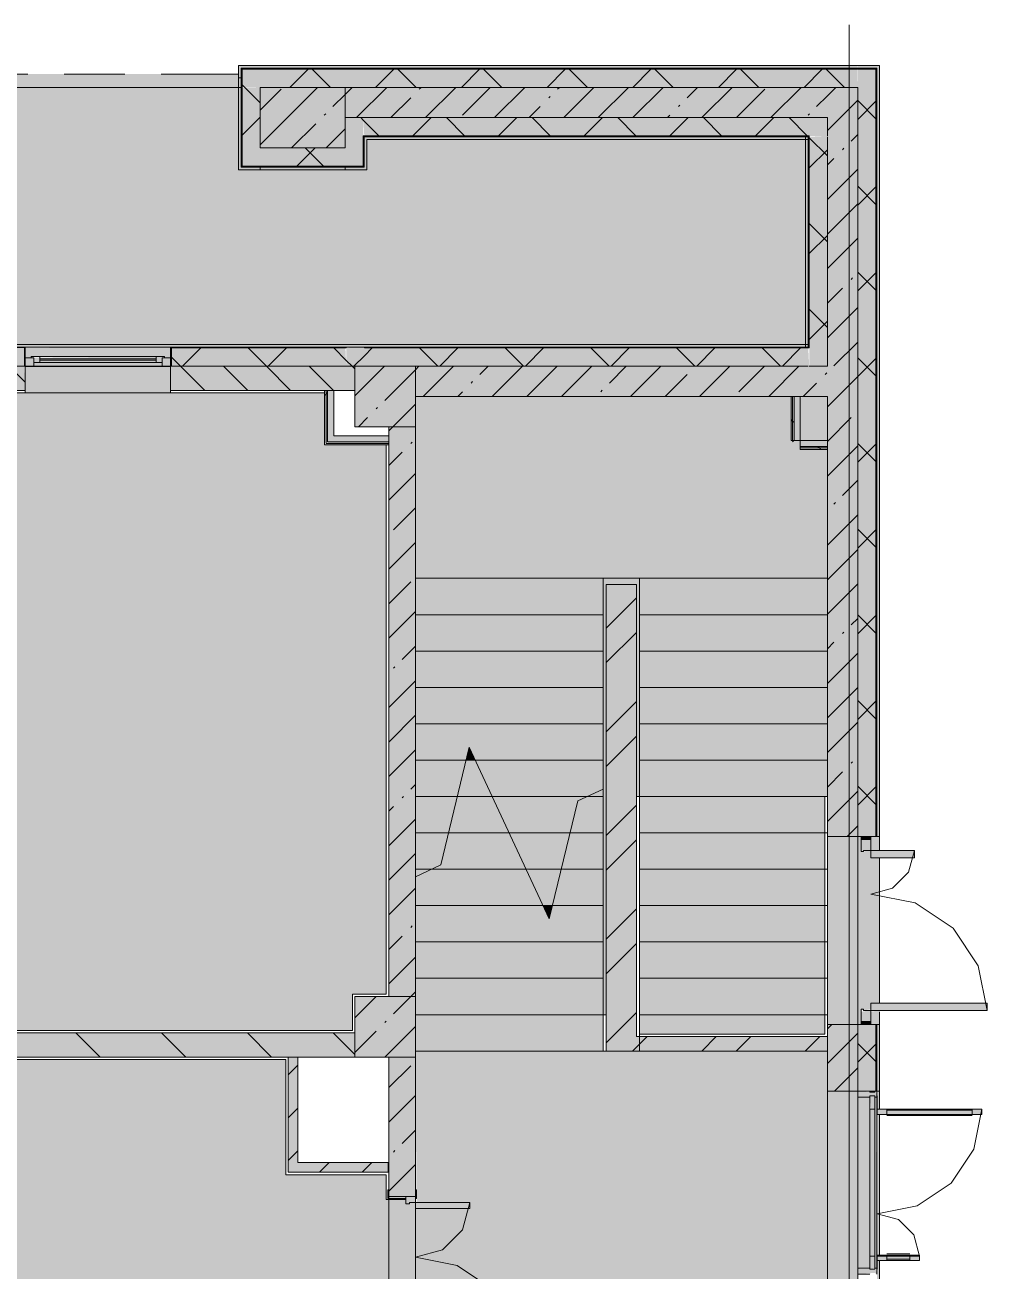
# Model space of a CAD drawing. Header units: millimetres. Extents: x -3817 to 677485, y -22715 to 103890.
# Drawn here: x -218.1 to -155.6, y -19512.3 to -19431.3 of the extents above; entities that cross this region are included whole.
import ezdxf

# ---------------------------------------------------------------- set-up
doc = ezdxf.new("R2010")
doc.units = ezdxf.units.MM
doc.layers.add('PDF _Геометрия', color=7, linetype='Continuous', true_color=0x1d1d1d)
doc.layers.add('PDF _Сплошная заливка', color=7, linetype='Continuous', true_color=0xffffff)

msp = doc.modelspace()

# ---------------------------------------------------------------- hatches: boundary and pattern name
at = {"layer": 'PDF _Сплошная заливка', "transparency": 33554559}
for points in [[(-204.037, -19435.375), (-203.974, -19434.131), (-163.975, -19434.131), (-164.017, -19433.958), (-204.21, -19433.958), (-204.21, -19435.375)], [(-163.975, -19435.375), (-164.01, -19434.194), (-203.974, -19434.194), (-203.974, -19435.375), (-165.944, -19435.375)], [(-267.561, -19435.375), (-204.21, -19435.375), (-204.21, -19434.509), (-273.321, -19434.509), (-272.695, -19435.375)], [(-202.793, -19440.729), (-202.793, -19440.556), (-204.037, -19440.493), (-204.037, -19435.375), (-204.21, -19435.375), (-204.21, -19440.729), (-203.974, -19440.729)], [(-202.793, -19439.312), (-197.281, -19439.312), (-197.281, -19435.375), (-202.793, -19435.375), (-202.793, -19436.972)], [(-167.632, -19437.343), (-165.944, -19437.343), (-165.944, -19435.375), (-197.281, -19435.375), (-197.281, -19437.343), (-169.373, -19437.343)], [(-197.281, -19440.493), (-196.1, -19440.493), (-196.1, -19437.343), (-197.281, -19437.343), (-197.281, -19439.312)], [(-167.125, -19438.524), (-165.944, -19438.524), (-165.944, -19437.343), (-196.1, -19437.343), (-196.037, -19438.524), (-167.539, -19438.524)], [(-196.077, -19440.729), (-195.864, -19440.729), (-195.864, -19438.587), (-196.037, -19438.587), (-196.1, -19440.556), (-197.281, -19440.556), (-197.281, -19440.729), (-196.1, -19440.729)], [(-193.699, -19438.761), (-167.188, -19438.761), (-167.188, -19438.587), (-195.864, -19438.587), (-195.864, -19438.761)], [(-165.944, -19453.485), (-165.944, -19438.524), (-167.125, -19438.587), (-167.125, -19453.485), (-166.368, -19453.485)], [(-202.103, -19440.493), (-197.281, -19440.493), (-197.281, -19439.312), (-202.793, -19439.312), (-202.793, -19440.493)], [(-202.103, -19440.729), (-197.281, -19440.729), (-197.281, -19440.556), (-202.793, -19440.556), (-202.793, -19440.729)], [(-217.517, -19453.248), (-209.171, -19453.248), (-209.104, -19452.9), (-209.171, -19452.855), (-217.517, -19452.933), (-217.517, -19453.062)], [(-196.651, -19453.485), (-196.022, -19453.485), (-196.022, -19452.241), (-197.203, -19452.304), (-197.203, -19453.485)], [(-185.738, -19453.485), (-167.125, -19453.485), (-167.188, -19452.304), (-196.022, -19452.304), (-196.022, -19453.485), (-192.715, -19453.485)], [(-218.068, -19455.225), (-208.62, -19455.217), (-208.62, -19453.5), (-218.068, -19453.5), (-218.068, -19455.217)], [(-192.872, -19457.421), (-192.715, -19457.421), (-192.715, -19453.485), (-196.651, -19453.485), (-196.651, -19457.421), (-194.447, -19457.421)], [(-167.188, -19455.453), (-165.944, -19455.453), (-165.944, -19453.485), (-192.715, -19453.485), (-192.715, -19455.453), (-167.715, -19455.453)], [(-198.615, -19458.504), (-198.517, -19458.406), (-198.517, -19455.059), (-198.615, -19455.059), (-198.615, -19458.406)], [(-196.809, -19458.602), (-194.447, -19458.602), (-194.447, -19458.504), (-198.517, -19458.504), (-198.615, -19458.602), (-198.025, -19458.602)], [(-196.809, -19458.504), (-194.447, -19458.504), (-194.447, -19458.406), (-198.418, -19458.406), (-198.418, -19458.504), (-198.025, -19458.504)], [(-165.944, -19458.898), (-165.952, -19458.799), (-167.715, -19458.799), (-167.715, -19458.898), (-165.952, -19458.898)], [(-192.715, -19469.626), (-180.51, -19469.626), (-180.51, -19467.264), (-192.715, -19467.264), (-192.715, -19468.28)], [(-180.51, -19495.609), (-180.313, -19495.609), (-180.313, -19467.657), (-178.345, -19467.657), (-178.345, -19481.436), (-178.148, -19481.436), (-178.148, -19467.264), (-180.51, -19467.264), (-180.51, -19493.247)], [(-169.373, -19469.626), (-165.944, -19469.626), (-165.944, -19467.264), (-178.148, -19467.264), (-178.148, -19469.626)], [(-180.313, -19497.026), (-178.345, -19497.026), (-178.345, -19467.657), (-180.313, -19467.657), (-180.313, -19495.609)], [(-192.715, -19471.988), (-180.51, -19471.988), (-180.51, -19469.626), (-192.715, -19469.626), (-192.715, -19470.367)], [(-169.373, -19471.988), (-165.944, -19471.988), (-165.944, -19469.626), (-178.148, -19469.626), (-178.148, -19471.988)], [(-185.738, -19474.35), (-180.51, -19474.35), (-180.51, -19471.988), (-192.715, -19471.988), (-192.715, -19474.35), (-189.829, -19474.35)], [(-165.944, -19474.35), (-165.944, -19471.988), (-178.148, -19471.988), (-178.148, -19474.35), (-166.101, -19474.35)], [(-180.51, -19476.712), (-180.51, -19474.35), (-192.715, -19474.35), (-192.715, -19476.712), (-185.738, -19476.712)], [(-180.51, -19479.074), (-180.51, -19476.712), (-192.715, -19476.712), (-192.715, -19479.074), (-189.419, -19479.074), (-189.212, -19478.223), (-188.815, -19479.074), (-185.738, -19479.074)], [(-166.101, -19479.074), (-165.944, -19479.074), (-165.944, -19476.712), (-178.148, -19476.712), (-178.148, -19479.074), (-169.373, -19479.074)], [(-166.101, -19481.436), (-165.944, -19481.436), (-165.944, -19479.074), (-178.148, -19479.074), (-178.148, -19481.436), (-169.373, -19481.436)], [(-169.373, -19496.869), (-166.101, -19496.869), (-166.101, -19481.436), (-178.148, -19481.436), (-178.148, -19496.869), (-176.999, -19496.869)], [(-163.975, -19496.239), (-163.975, -19484.035), (-165.944, -19484.035), (-165.944, -19496.239), (-165.686, -19496.239)], [(-184.013, -19490.885), (-180.51, -19490.885), (-180.51, -19488.523), (-183.806, -19488.523), (-184.013, -19489.373), (-184.409, -19488.523), (-192.715, -19488.523), (-192.715, -19490.885), (-184.409, -19490.885)], [(-184.409, -19493.247), (-180.51, -19493.247), (-180.51, -19490.885), (-192.715, -19490.885), (-192.715, -19493.247), (-185.738, -19493.247)], [(-180.51, -19495.609), (-180.51, -19493.247), (-192.715, -19493.247), (-192.715, -19495.609), (-185.738, -19495.609)], [(-194.19, -19498.365), (-192.715, -19498.365), (-192.715, -19494.428), (-196.651, -19494.428), (-196.651, -19498.365), (-194.447, -19498.365)], [(-185.738, -19497.971), (-180.51, -19497.971), (-180.51, -19495.609), (-192.715, -19495.609), (-192.715, -19497.971), (-192.124, -19497.971)], [(-201.139, -19498.365), (-196.651, -19498.365), (-196.651, -19496.79), (-234.682, -19496.79), (-234.682, -19498.365), (-202.103, -19498.365)], [(-178.071, -19497.971), (-165.944, -19497.971), (-165.944, -19497.026), (-180.313, -19497.026), (-180.313, -19497.971), (-178.148, -19497.971)], [(-280.507, -19521.149), (-273.538, -19521.149), (-273.538, -19520.348), (-273.42, -19520.348), (-273.42, -19520.254), (-194.604, -19520.254), (-194.604, -19518.64), (-193.344, -19518.64), (-193.344, -19518.364), (-193.108, -19518.443), (-192.715, -19518.364), (-192.748, -19507.813), (-193.344, -19507.813), (-193.344, -19507.617), (-194.604, -19507.617), (-194.604, -19506.002), (-201.139, -19506.002), (-201.139, -19498.522), (-278.944, -19498.522), (-280.349, -19500.956), (-280.622, -19500.799), (-279.308, -19498.522), (-363.102, -19498.522), (-363.102, -19503.089), (-363.417, -19503.089), (-363.417, -19498.522), (-371.527, -19498.522), (-371.527, -19514.585), (-354.921, -19514.585), (-354.921, -19520.254), (-332.434, -19520.254), (-332.434, -19516.602), (-332.119, -19516.602), (-332.119, -19520.254), (-321.962, -19520.254), (-321.962, -19513.217), (-321.647, -19513.217), (-321.647, -19520.254), (-300.821, -19520.254), (-300.821, -19516.868), (-300.427, -19516.868), (-300.427, -19520.254), (-290.585, -19520.254), (-290.585, -19513.325), (-290.191, -19513.325), (-290.191, -19520.254), (-280.9, -19520.254), (-280.9, -19520.348), (-280.782, -19520.411), (-280.782, -19521.149)], [(-200.982, -19505.845), (-200.352, -19505.845), (-200.352, -19498.365), (-200.982, -19498.365), (-200.982, -19503.763)], [(-165.944, -19518.679), (-163.975, -19518.679), (-163.975, -19500.57), (-165.944, -19500.57), (-165.944, -19516.287)], [(-162.731, -19500.963), (-162.795, -19500.607), (-163.023, -19500.648), (-163.968, -19500.58), (-163.968, -19500.963), (-162.747, -19500.954)], [(-163.18, -19512.065), (-163.18, -19500.963), (-163.968, -19500.963), (-163.968, -19512.065), (-163.583, -19512.065)], [(-163.18, -19511.294), (-162.865, -19511.294), (-162.865, -19501.735), (-163.18, -19501.735), (-163.18, -19503.763)], [(-162.731, -19512.459), (-162.811, -19512.112), (-163.023, -19512.144), (-163.968, -19512.112), (-163.968, -19512.459), (-162.865, -19512.38)]]:
    msp.add_hatch(color=256, dxfattribs=at).paths.add_polyline_path(points)
h = msp.add_hatch(color=256, dxfattribs=at)
h.paths.add_polyline_path([(-162.731, -19500.57), (-162.558, -19500.57), (-162.558, -19496.239), (-162.731, -19496.239), (-162.731, -19499.589)], flags=0)
h.paths.add_polyline_path([(-162.558, -19484.035), (-162.558, -19433.958), (-163.975, -19433.958), (-163.975, -19434.131), (-162.731, -19434.17), (-162.731, -19484.035)], flags=0)
h = msp.add_hatch(color=256, dxfattribs=at)
h.paths.add_polyline_path([(-162.794, -19605.841), (-162.794, -19543.245), (-163.975, -19543.245), (-163.975, -19605.841), (-163.109, -19605.841)], flags=0)
h.paths.add_polyline_path([(-162.794, -19533.796), (-162.794, -19518.679), (-163.975, -19518.679), (-163.975, -19533.796), (-162.807, -19533.796)], flags=0)
h.paths.add_polyline_path([(-162.794, -19500.57), (-162.794, -19496.239), (-163.975, -19496.239), (-163.975, -19500.57), (-163.109, -19500.57)], flags=0)
h.paths.add_polyline_path([(-162.794, -19484.035), (-162.794, -19434.194), (-163.975, -19434.194), (-163.975, -19484.035), (-163.109, -19484.035)], flags=0)
h = msp.add_hatch(color=256, dxfattribs=at)
h.paths.add_polyline_path([(-274.444, -19453.485), (-263.287, -19453.485), (-274.444, -19438.062), (-274.444, -19445.321)], flags=0)
h.paths.add_polyline_path([(-240.568, -19452.067), (-167.361, -19452.067), (-167.361, -19438.761), (-195.864, -19438.761), (-195.864, -19440.729), (-204.21, -19440.729), (-204.21, -19435.375), (-272.695, -19435.375), (-260.619, -19452.067), (-252.693, -19452.067), (-252.693, -19446.319), (-252.339, -19446.319), (-252.339, -19452.067), (-240.922, -19452.067), (-240.922, -19446.288), (-240.568, -19446.288)], flags=0)
h = msp.add_hatch(color=256, dxfattribs=at)
h.paths.add_polyline_path([(-165.55, -19520.411), (-163.975, -19520.411), (-163.975, -19518.679), (-165.944, -19518.679), (-165.944, -19520.411)], flags=0)
h.paths.add_polyline_path([(-165.944, -19500.57), (-163.975, -19500.57), (-163.975, -19496.239), (-165.944, -19496.239), (-165.944, -19499.589)], flags=0)
h.paths.add_polyline_path([(-165.082, -19484.035), (-163.975, -19484.035), (-163.975, -19435.375), (-165.944, -19435.375), (-165.944, -19484.035)], flags=0)
h = msp.add_hatch(color=256, dxfattribs=at)
h.paths.add_polyline_path([(-260.268, -19452.553), (-260.307, -19452.067), (-260.619, -19452.067), (-260.449, -19452.304), (-260.307, -19452.382), (-260.307, -19452.499)], flags=0)
h.paths.add_polyline_path([(-167.188, -19452.241), (-167.188, -19452.067), (-239.402, -19452.067), (-239.402, -19452.241), (-169.373, -19452.241)], flags=0)
h = msp.add_hatch(color=256, dxfattribs=at)
h.paths.add_polyline_path([(-219.643, -19453.485), (-218.131, -19453.485), (-218.131, -19452.304), (-239.402, -19452.304), (-239.402, -19453.485), (-221.218, -19453.485)], flags=0)
h.paths.add_polyline_path([(-197.266, -19453.485), (-197.203, -19453.485), (-197.266, -19452.304), (-208.557, -19452.304), (-208.557, -19453.485), (-202.103, -19453.485)], flags=0)
h.paths.add_polyline_path([(-260.307, -19452.902), (-260.307, -19452.304), (-260.711, -19452.304), (-260.619, -19452.439)], flags=0)
h = msp.add_hatch(color=256, dxfattribs=at)
h.paths.add_polyline_path([(-218.107, -19453.485), (-218.068, -19453.419), (-218.131, -19452.241), (-218.107, -19452.304), (-218.107, -19453.46)], flags=0)
h.paths.add_polyline_path([(-208.62, -19453.485), (-208.58, -19453.485), (-208.557, -19452.28), (-208.62, -19452.304), (-208.62, -19452.933)], flags=0)
h = msp.add_hatch(color=256, dxfattribs=at)
h.paths.add_polyline_path([(-208.58, -19453.485), (-208.557, -19453.485), (-208.557, -19452.304), (-208.58, -19452.304), (-208.58, -19452.933)], flags=0)
h.paths.add_polyline_path([(-218.131, -19453.485), (-218.107, -19453.46), (-218.131, -19452.28), (-218.131, -19452.304), (-218.131, -19453.074)], flags=0)
h = msp.add_hatch(color=256, dxfattribs=at)
h.paths.add_polyline_path([(-209.171, -19453.485), (-208.62, -19453.485), (-208.62, -19452.241), (-218.068, -19452.304), (-218.068, -19453.485), (-217.517, -19453.485)], flags=0)
h.paths.add_polyline_path([(-217.517, -19453.248), (-217.517, -19452.933), (-217.517, -19452.855), (-209.171, -19452.933), (-209.171, -19453.248)], flags=0)
h = msp.add_hatch(color=256, dxfattribs=at)
h.paths.add_polyline_path([(-219.643, -19455.059), (-218.068, -19455.059), (-218.131, -19453.485), (-219.643, -19453.485), (-219.643, -19453.67)], flags=0)
h.paths.add_polyline_path([(-208.62, -19455.059), (-196.651, -19455.059), (-196.651, -19453.485), (-208.62, -19453.5), (-208.62, -19453.67)], flags=0)
h = msp.add_hatch(color=256, dxfattribs=at)
h.paths.add_polyline_path([(-208.302, -19496.633), (-196.809, -19496.633), (-196.809, -19494.271), (-194.604, -19494.271), (-194.604, -19458.602), (-198.619, -19458.602), (-198.619, -19455.217), (-219.485, -19455.217), (-219.485, -19483.011), (-219.58, -19483.011), (-219.643, -19483.326), (-220.588, -19483.326), (-220.588, -19483.483), (-221.281, -19483.295), (-221.281, -19483.011), (-221.375, -19483.011), (-221.375, -19489.782), (-221.218, -19489.782), (-221.218, -19490.097), (-219.58, -19490.176), (-219.58, -19490.491), (-219.485, -19490.491), (-219.485, -19496.633), (-218.467, -19496.633)], flags=0)
h.paths.add_polyline_path([(-221.375, -19490.491), (-221.281, -19490.491), (-221.281, -19490.097), (-221.375, -19490.097), (-221.375, -19490.393)], flags=0)
h = msp.add_hatch(color=256, dxfattribs=at)
h.paths.add_polyline_path([(-191.875, -19467.264), (-165.944, -19467.264), (-165.952, -19458.898), (-167.715, -19458.898), (-167.715, -19458.307), (-168.306, -19458.307), (-168.306, -19455.453), (-192.715, -19455.453), (-192.715, -19467.264)], flags=0)
h.paths.add_polyline_path([(-165.99, -19458.307), (-165.944, -19458.307), (-165.944, -19455.453), (-167.715, -19455.501), (-167.715, -19458.307)], flags=0)
h = msp.add_hatch(color=256, dxfattribs=at)
h.paths.add_polyline_path([(-192.715, -19522.144), (-192.715, -19518.837), (-194.447, -19518.837), (-194.447, -19522.144)], flags=0)
h.paths.add_polyline_path([(-192.715, -19507.42), (-192.715, -19498.365), (-194.447, -19498.365), (-194.447, -19507.42), (-193.108, -19507.42)], flags=0)
h.paths.add_polyline_path([(-194.447, -19494.428), (-192.715, -19494.428), (-192.715, -19457.421), (-194.447, -19457.421), (-194.447, -19494.271)], flags=0)
at = {"layer": 'PDF _Сплошная заливка', "true_color": 0xe7e7e7, "transparency": 33554559}
for points in [[(-196.651, -19458.406), (-194.447, -19458.406), (-194.447, -19458.012), (-198.418, -19458.012), (-198.418, -19458.406), (-196.809, -19458.406)], [(-165.959, -19458.701), (-165.944, -19458.701), (-165.99, -19458.307), (-167.715, -19458.307), (-167.715, -19458.701)]]:
    msp.add_hatch(color=254, dxfattribs=at).paths.add_polyline_path(points)
at = {"layer": 'PDF _Сплошная заливка', "transparency": 33554559}
h = msp.add_hatch(color=256, dxfattribs=at)
h.paths.add_polyline_path([(-189.993, -19481.436), (-189.419, -19479.074), (-192.715, -19479.074), (-192.715, -19481.436), (-190.567, -19481.436)], flags=0)
h.paths.add_polyline_path([(-186.612, -19481.436), (-181.547, -19481.436), (-180.51, -19480.953), (-180.51, -19479.074), (-188.815, -19479.074), (-187.714, -19481.436)], flags=0)
h = msp.add_hatch(color=256, dxfattribs=at)
h.paths.add_polyline_path([(-192.715, -19483.798), (-190.567, -19483.798), (-189.993, -19481.436), (-192.715, -19481.436)], flags=0)
h.paths.add_polyline_path([(-185.511, -19483.798), (-182.658, -19483.798), (-182.152, -19481.719), (-181.547, -19481.436), (-187.714, -19481.436), (-186.612, -19483.798), (-185.738, -19483.798)], flags=0)
h = msp.add_hatch(color=256, dxfattribs=at)
h.paths.add_polyline_path([(-189.993, -19483.798), (-186.612, -19483.798), (-187.714, -19481.436), (-189.993, -19481.436), (-190.567, -19483.798)], flags=0)
h.paths.add_polyline_path([(-180.51, -19483.798), (-180.51, -19481.436), (-181.547, -19481.436), (-182.152, -19481.719), (-182.658, -19483.798)], flags=0)
h = msp.add_hatch(color=256, dxfattribs=at)
h.paths.add_polyline_path([(-185.511, -19486.161), (-183.232, -19486.161), (-182.658, -19483.798), (-186.612, -19483.798), (-185.643, -19485.878)], flags=0)
h.paths.add_polyline_path([(-191.678, -19486.161), (-191.072, -19485.878), (-190.567, -19483.798), (-192.715, -19483.798), (-192.715, -19486.161)], flags=0)
h = msp.add_hatch(color=256, dxfattribs=at)
h.paths.add_polyline_path([(-185.511, -19486.161), (-186.612, -19483.798), (-190.567, -19483.798), (-191.072, -19485.878), (-191.678, -19486.161), (-185.738, -19486.161)], flags=0)
h.paths.add_polyline_path([(-182.152, -19486.161), (-180.51, -19486.161), (-180.51, -19483.798), (-182.658, -19483.798), (-183.232, -19486.161), (-182.658, -19486.161)], flags=0)
h = msp.add_hatch(color=256, dxfattribs=at)
h.paths.add_polyline_path([(-162.558, -19496.239), (-162.558, -19495.333), (-163.125, -19495.414), (-163.109, -19496.239), (-162.731, -19496.239)], flags=0)
h.paths.add_polyline_path([(-163.125, -19484.94), (-162.558, -19484.94), (-162.558, -19484.035), (-163.125, -19484.035), (-163.125, -19484.232)], flags=0)
h.paths.add_polyline_path([(-163.975, -19496.239), (-163.755, -19496.239), (-163.755, -19495.255), (-163.597, -19495.333), (-163.125, -19495.255), (-163.109, -19494.861), (-162.558, -19494.861), (-162.558, -19485.413), (-163.125, -19485.413), (-163.125, -19484.94), (-163.755, -19485.019), (-163.755, -19484.035), (-163.975, -19484.035), (-163.975, -19496.042)], flags=0)
at = {"layer": 'PDF _Сплошная заливка', "true_color": 0xe2e2e2, "transparency": 33554559}
h = msp.add_hatch(color=254, dxfattribs=at)
h.paths.add_polyline_path([(-163.752, -19496.042), (-163.125, -19496.042), (-163.125, -19495.333), (-163.755, -19495.414), (-163.755, -19496.042)], flags=0)
h.paths.add_polyline_path([(-163.755, -19485.019), (-163.597, -19484.94), (-163.125, -19484.94), (-163.125, -19484.232), (-163.755, -19484.232), (-163.755, -19484.94)], flags=0)
for points in [[(-160.291, -19485.413), (-160.291, -19484.94), (-163.125, -19484.94), (-163.109, -19485.413), (-162.558, -19485.413)], [(-163.109, -19495.333), (-155.566, -19495.333), (-155.566, -19494.861), (-163.125, -19494.861), (-163.125, -19495.333)], [(-162.558, -19511.577), (-159.952, -19511.577), (-159.952, -19511.223), (-162.708, -19511.223), (-162.708, -19511.577)]]:
    msp.add_hatch(color=254, dxfattribs=at).paths.add_polyline_path(points)
at = {"layer": 'PDF _Сплошная заливка', "transparency": 33554559}
h = msp.add_hatch(color=256, dxfattribs=at)
h.paths.add_polyline_path([(-180.51, -19488.523), (-180.51, -19486.161), (-183.242, -19486.202), (-183.806, -19488.523)], flags=0)
h.paths.add_polyline_path([(-184.409, -19488.523), (-185.511, -19486.161), (-191.678, -19486.161), (-192.715, -19486.644), (-192.715, -19488.523), (-185.738, -19488.523)], flags=0)
h = msp.add_hatch(color=256, dxfattribs=at)
h.paths.add_polyline_path([(-184.013, -19488.523), (-183.806, -19488.523), (-183.232, -19486.161), (-185.492, -19486.202), (-184.409, -19488.523)], flags=0)
h.paths.add_polyline_path([(-192.715, -19486.644), (-191.678, -19486.161), (-192.715, -19486.161)], flags=0)
at = {"layer": 'PDF _Сплошная заливка', "true_color": 0xfbfbfb, "transparency": 33554559}
msp.add_hatch(color=7, dxfattribs=at).paths.add_polyline_path([(-163.664, -19496.239), (-163.125, -19496.239), (-163.125, -19496.042), (-163.755, -19496.045), (-163.755, -19496.239)])
at = {"layer": 'PDF _Сплошная заливка', "transparency": 33554559}
h = msp.add_hatch(color=256, dxfattribs=at)
h.paths.add_polyline_path([(-180.51, -19520.411), (-165.944, -19520.405), (-165.944, -19497.971), (-192.715, -19497.971), (-192.639, -19507.813), (-189.171, -19507.813), (-189.171, -19508.207), (-192.715, -19508.207), (-192.715, -19518.049), (-185.628, -19518.049), (-185.628, -19518.443), (-192.715, -19518.443), (-192.715, -19520.411), (-185.628, -19520.411)], flags=0)
h.paths.add_polyline_path([(-169.547, -19520.303), (-169.723, -19520.303), (-169.723, -19513.217), (-169.408, -19513.217), (-169.487, -19520.303)], flags=0)
h.paths.add_polyline_path([(-180.056, -19520.303), (-180.195, -19520.227), (-180.117, -19516.602), (-179.88, -19516.602), (-179.88, -19520.303)], flags=0)
h = msp.add_hatch(color=256, dxfattribs=at)
h.paths.add_polyline_path([(-162.731, -19518.679), (-162.865, -19518.6), (-162.771, -19518.679)], flags=0)
h.paths.add_polyline_path([(-162.558, -19518.679), (-162.558, -19511.577), (-162.708, -19511.577), (-162.731, -19518.679)], flags=0)
h.paths.add_polyline_path([(-162.708, -19501.735), (-162.558, -19501.735), (-162.558, -19500.57), (-162.731, -19500.648), (-162.708, -19500.884)], flags=0)
h.paths.add_polyline_path([(-162.708, -19511.294), (-162.708, -19511.223), (-162.558, -19511.223), (-162.558, -19502.089), (-162.708, -19502.089), (-162.731, -19511.294)], flags=0)
h = msp.add_hatch(color=256, dxfattribs=at)
h.paths.add_polyline_path([(-163.18, -19512.144), (-162.865, -19512.065), (-162.865, -19511.294), (-163.18, -19511.294), (-163.18, -19512.112)], flags=0)
h.paths.add_polyline_path([(-162.865, -19501.735), (-162.865, -19500.884), (-163.18, -19500.963), (-163.109, -19501.735)], flags=0)
at = {"layer": 'PDF _Сплошная заливка', "true_color": 0xe2e2e2, "transparency": 33554559}
h = msp.add_hatch(color=254, dxfattribs=at)
h.paths.add_polyline_path([(-192.715, -19518.837), (-192.715, -19518.443), (-193.344, -19518.443), (-193.344, -19518.837)], flags=0)
h.paths.add_polyline_path([(-193.344, -19507.892), (-193.108, -19507.813), (-192.715, -19507.813), (-192.715, -19507.42), (-193.344, -19507.42), (-193.344, -19507.813)], flags=0)

# ---------------------------------------------------------------- linework, layer by layer
at = {"layer": 'PDF _Геометрия', "color": 253, "lineweight": 9, "true_color": 0xaaaaaa}
for points in [[(-164.527, -19618.882), (-164.527, -19525.301), (-164.527, -19524.901), (-164.527, -19431.319)], [(-204.21, -19435.375), (-272.695, -19435.375)], [(-208.62, -19455.059), (-208.62, -19455.225), (-208.62, -19453.5), (-218.068, -19453.5), (-218.068, -19455.225), (-208.62, -19455.225), (-218.068, -19455.225), (-218.068, -19455.059)], [(-218.068, -19453.5), (-208.62, -19453.5)], [(-219.58, -19483.011), (-219.485, -19483.011), (-219.485, -19455.217), (-218.068, -19455.217)], [(-208.62, -19455.217), (-198.619, -19455.217), (-198.619, -19458.602), (-194.604, -19458.602), (-194.604, -19494.271), (-196.809, -19494.271), (-196.809, -19496.633), (-219.485, -19496.633), (-219.485, -19490.491), (-219.58, -19490.491)], [(-178.345, -19481.436), (-165.944, -19481.436)], [(-165.944, -19495.414), (-165.944, -19481.436), (-178.345, -19481.436), (-178.345, -19495.609)], [(-178.148, -19481.436), (-166.101, -19481.436), (-178.148, -19481.436), (-178.148, -19496.869), (-166.101, -19496.869), (-166.101, -19481.436)], [(-155.566, -19495.333), (-156.142, -19492.441), (-157.78, -19489.989), (-160.232, -19488.35), (-163.125, -19487.775), (-161.708, -19487.395), (-160.67, -19486.357), (-160.291, -19484.94)], [(-165.944, -19497.971), (-192.715, -19497.971)], [(-193.344, -19507.617), (-194.604, -19507.617), (-194.604, -19506.002), (-201.139, -19506.002), (-201.139, -19498.522), (-278.944, -19498.522)], [(-192.715, -19498.365), (-192.715, -19506.987)], [(-169.097, -19520.411), (-165.944, -19520.411), (-165.944, -19499.589)], [(-163.18, -19501.735), (-162.865, -19501.735)], [(-162.708, -19501.735), (-155.905, -19501.735), (-156.423, -19504.338), (-157.897, -19506.545), (-160.104, -19508.02), (-162.708, -19508.538), (-161.33, -19508.907), (-160.321, -19509.916), (-159.952, -19511.294), (-162.708, -19511.294), (-162.708, -19512.144), (-162.708, -19511.294)], [(-162.078, -19501.735), (-162.078, -19502.089)], [(-156.535, -19501.814), (-162.078, -19501.814)], [(-156.535, -19502.16), (-162.078, -19502.16)], [(-156.535, -19501.735), (-156.535, -19502.089)], [(-185.628, -19518.443), (-186.168, -19515.731), (-187.704, -19513.432), (-190.003, -19511.896), (-192.715, -19511.357), (-190.943, -19510.882), (-189.646, -19509.585), (-189.171, -19507.813)], [(-192.715, -19508.207), (-192.715, -19518.443), (-192.715, -19507.813)], [(-160.582, -19511.152), (-162.078, -19511.152)], [(-162.078, -19511.577), (-162.078, -19511.223)], [(-160.582, -19511.577), (-160.582, -19511.223)], [(-162.865, -19511.294), (-163.18, -19511.294)], [(-160.582, -19511.498), (-162.078, -19511.498)]]:
    msp.add_lwpolyline(points, dxfattribs=at)
at = {"layer": 'PDF _Геометрия', "color": 7, "lineweight": 9}
for points in [[(-204.21, -19433.958), (-163.975, -19433.958), (-204.21, -19433.958)], [(-204.21, -19435.375), (-204.21, -19433.958), (-204.21, -19435.375)], [(-196.1, -19437.343), (-196.037, -19437.343), (-165.944, -19437.343), (-197.281, -19437.343), (-197.281, -19435.375), (-165.944, -19435.375), (-163.975, -19435.375), (-163.975, -19484.035), (-162.731, -19484.035), (-162.731, -19434.131), (-162.771, -19434.131), (-163.975, -19434.131), (-204.037, -19434.131), (-204.037, -19434.17), (-204.037, -19435.375), (-204.037, -19440.556), (-203.998, -19440.556), (-202.793, -19440.556), (-197.281, -19440.556), (-197.281, -19440.729), (-197.281, -19440.556), (-196.077, -19440.556), (-196.037, -19440.556), (-196.037, -19438.587)], [(-162.771, -19484.035), (-162.771, -19434.17), (-162.794, -19434.17), (-163.975, -19434.17), (-203.998, -19434.17), (-203.998, -19434.194), (-203.998, -19435.375), (-203.998, -19440.517), (-203.974, -19440.517), (-202.793, -19440.517), (-197.281, -19440.517), (-196.1, -19440.517), (-196.077, -19440.517), (-196.077, -19438.548), (-196.037, -19438.548)], [(-162.794, -19484.035), (-162.794, -19434.194), (-163.975, -19434.194), (-203.974, -19434.194), (-203.974, -19435.375), (-203.974, -19440.493), (-202.793, -19440.493), (-197.281, -19440.493), (-196.1, -19440.493), (-196.1, -19438.524), (-196.077, -19438.524), (-196.037, -19438.524), (-167.125, -19438.524), (-167.125, -19438.548), (-167.125, -19438.587), (-167.125, -19452.304), (-167.149, -19452.304), (-167.188, -19452.304), (-196.022, -19452.304), (-196.022, -19452.28), (-196.022, -19452.241), (-197.266, -19452.241)], [(-200.864, -19435.375), (-199.683, -19434.194)], [(-198.238, -19435.375), (-199.419, -19434.194)], [(-195.297, -19435.375), (-194.116, -19434.194)], [(-192.671, -19435.375), (-193.852, -19434.194)], [(-189.729, -19435.375), (-188.548, -19434.194)], [(-187.103, -19435.375), (-188.284, -19434.194)], [(-184.162, -19435.375), (-182.981, -19434.194)], [(-181.536, -19435.375), (-182.717, -19434.194)], [(-178.594, -19435.375), (-177.413, -19434.194)], [(-175.968, -19435.375), (-177.149, -19434.194)], [(-173.026, -19435.375), (-171.845, -19434.194)], [(-170.4, -19435.375), (-171.581, -19434.194)], [(-167.459, -19435.375), (-166.278, -19434.194)], [(-164.833, -19435.375), (-166.014, -19434.194)], [(-204.21, -19434.753), (-204.21, -19440.729), (-204.21, -19434.753)], [(-204.037, -19434.753), (-204.21, -19434.753)], [(-217.587, -19435.375), (-221.524, -19435.375)], [(-211.288, -19435.375), (-215.225, -19435.375)], [(-204.037, -19435.375), (-204.21, -19435.375), (-208.926, -19435.375)], [(-202.793, -19436.388), (-203.806, -19435.375), (-203.974, -19435.207)], [(-202.793, -19439.098), (-199.07, -19435.375)], [(-163.975, -19496.239), (-163.975, -19484.035), (-163.975, -19435.375), (-202.793, -19435.375), (-202.793, -19439.312), (-197.281, -19439.312), (-197.281, -19437.343), (-196.1, -19437.343), (-196.037, -19437.343)], [(-202.793, -19436.853), (-201.439, -19435.499)], [(-198.072, -19436.622), (-197.281, -19435.831), (-196.825, -19435.375)], [(-196.548, -19437.343), (-194.58, -19435.375)], [(-192.459, -19435.499), (-192.366, -19435.406)], [(-192.058, -19437.343), (-190.09, -19435.375)], [(-189.653, -19437.183), (-187.845, -19435.375)], [(-187.568, -19437.343), (-185.6, -19435.375)], [(-184.04, -19436.06), (-183.947, -19435.967)], [(-183.479, -19435.499), (-183.355, -19435.375)], [(-183.078, -19437.343), (-181.11, -19435.375)], [(-180.833, -19437.343), (-178.865, -19435.375)], [(-178.588, -19437.343), (-176.62, -19435.375)], [(-175.06, -19436.06), (-174.375, -19435.375)], [(-174.099, -19437.343), (-172.13, -19435.375)], [(-171.854, -19437.343), (-170.009, -19435.499)], [(-169.609, -19437.343), (-167.64, -19435.375)], [(-166.642, -19436.622), (-165.944, -19435.924), (-165.395, -19435.375)], [(-194.303, -19437.343), (-193.02, -19436.06)], [(-185.323, -19437.343), (-184.602, -19436.622)], [(-175.622, -19436.622), (-175.528, -19436.528)], [(-165.944, -19438.169), (-163.975, -19436.2)], [(-162.794, -19437.413), (-163.975, -19436.232)], [(-163.975, -19437.459), (-162.794, -19436.278)], [(-203.974, -19438.485), (-202.793, -19437.304)], [(-198.633, -19437.183), (-198.539, -19437.089)], [(-197.281, -19437.36), (-197.265, -19437.343)], [(-195.089, -19438.524), (-196.1, -19437.513), (-196.27, -19437.343)], [(-192.879, -19438.524), (-191.698, -19437.343)], [(-189.521, -19438.524), (-190.702, -19437.343)], [(-187.311, -19438.524), (-186.13, -19437.343)], [(-183.954, -19438.524), (-185.135, -19437.343)], [(-181.743, -19438.524), (-180.562, -19437.343)], [(-178.386, -19438.524), (-179.567, -19437.343)], [(-176.343, -19437.343), (-176.183, -19437.183)], [(-176.176, -19438.524), (-174.995, -19437.343)], [(-172.819, -19438.524), (-174, -19437.343)], [(-170.608, -19438.524), (-169.427, -19437.343)], [(-167.251, -19438.524), (-168.432, -19437.343)], [(-167.203, -19437.183), (-167.11, -19437.089)], [(-165.944, -19438.524), (-165.944, -19437.343)], [(-200.762, -19439.312), (-199.194, -19437.744)], [(-198.517, -19439.312), (-197.281, -19438.076)], [(-167.188, -19438.761), (-195.864, -19438.761), (-167.361, -19438.761), (-167.361, -19452.067), (-240.568, -19452.067), (-239.402, -19452.067), (-167.187, -19452.067)], [(-195.864, -19438.761), (-195.864, -19440.729), (-197.281, -19440.729), (-195.864, -19440.729)], [(-196.022, -19452.28), (-196.022, -19452.241), (-167.188, -19452.241), (-167.188, -19438.587), (-196.037, -19438.587), (-196.037, -19438.548), (-167.149, -19438.548), (-167.149, -19438.587), (-167.149, -19452.28), (-167.188, -19452.28), (-196.022, -19452.28), (-196.022, -19452.304)], [(-167.361, -19452.241), (-167.361, -19438.587)], [(-167.125, -19453.485), (-165.944, -19453.485), (-165.944, -19438.587), (-165.944, -19453.485)], [(-165.944, -19439.832), (-167.125, -19438.65)], [(-164.397, -19438.867), (-163.975, -19438.445)], [(-200.415, -19440.493), (-199.234, -19439.312)], [(-198.688, -19440.493), (-199.869, -19439.312)], [(-167.125, -19440.609), (-165.944, -19439.428)], [(-165.944, -19440.414), (-165.519, -19439.989)], [(-164.958, -19439.428), (-164.865, -19439.334)], [(-197.281, -19440.729), (-202.793, -19440.729), (-197.281, -19440.729)], [(-165.944, -19442.659), (-163.975, -19440.69)], [(-162.794, -19442.981), (-163.975, -19441.8)], [(-163.975, -19443.027), (-162.794, -19441.846)], [(-165.944, -19444.904), (-163.975, -19442.935)], [(-165.944, -19445.399), (-167.125, -19444.218)], [(-167.125, -19446.176), (-165.944, -19444.995)], [(-165.944, -19447.149), (-163.975, -19445.18)], [(-164.397, -19447.846), (-164.303, -19447.753)], [(-162.794, -19448.549), (-163.975, -19447.368)], [(-163.975, -19448.594), (-162.794, -19447.413)], [(-165.944, -19449.394), (-164.958, -19448.408)], [(-165.944, -19451.639), (-163.975, -19449.67)], [(-165.944, -19450.967), (-167.125, -19449.786)], [(-167.125, -19451.744), (-165.944, -19450.563)], [(-165.519, -19453.459), (-163.975, -19451.915)], [(-239.402, -19452.28), (-218.107, -19452.28), (-218.107, -19453.485), (-218.068, -19453.485), (-218.068, -19452.241), (-239.402, -19452.241), (-239.402, -19453.485), (-238.615, -19453.485), (-221.218, -19453.485)], [(-218.068, -19454.518), (-219.102, -19453.485), (-220.283, -19452.304)], [(-196.651, -19455.059), (-208.62, -19455.059), (-208.62, -19453.485), (-208.62, -19452.241), (-218.068, -19452.241), (-218.068, -19453.485), (-208.62, -19453.485), (-208.58, -19453.485), (-208.557, -19453.485), (-197.266, -19453.485)], [(-217.517, -19452.933), (-218.068, -19452.933)], [(-217.674, -19452.855), (-209.013, -19452.855)], [(-217.123, -19452.855), (-217.123, -19453.248)], [(-209.564, -19452.855), (-209.564, -19453.248)], [(-208.62, -19452.933), (-209.171, -19452.933)], [(-197.203, -19452.241), (-197.203, -19452.304), (-197.226, -19452.304), (-197.266, -19452.304), (-208.557, -19452.304), (-208.557, -19453.485), (-208.58, -19453.485)], [(-206.392, -19455.059), (-207.967, -19453.485), (-208.557, -19452.895)], [(-207.839, -19453.485), (-206.658, -19452.304)], [(-200.824, -19455.059), (-202.399, -19453.485), (-203.58, -19452.304)], [(-202.271, -19453.485), (-201.09, -19452.304)], [(-196.651, -19453.665), (-196.831, -19453.485), (-197.203, -19453.113), (-198.012, -19452.304)], [(-197.226, -19452.241), (-197.226, -19452.28), (-197.266, -19452.28)], [(-196.704, -19453.485), (-196.022, -19452.803), (-195.523, -19452.304)], [(-191.264, -19453.485), (-192.445, -19452.304)], [(-191.136, -19453.485), (-189.955, -19452.304)], [(-185.696, -19453.485), (-186.877, -19452.304)], [(-185.568, -19453.485), (-184.387, -19452.304)], [(-180.129, -19453.485), (-181.31, -19452.304)], [(-180.001, -19453.485), (-178.82, -19452.304)], [(-174.561, -19453.485), (-175.742, -19452.304)], [(-174.433, -19453.485), (-173.252, -19452.304)], [(-168.994, -19453.485), (-170.175, -19452.304)], [(-168.866, -19453.485), (-167.685, -19452.304)], [(-167.188, -19452.28), (-167.149, -19452.28)], [(-167.149, -19452.304), (-167.125, -19452.304)], [(-162.794, -19454.116), (-163.975, -19452.935)], [(-163.975, -19454.162), (-162.794, -19452.981)], [(-221.218, -19458.288), (-221.218, -19459.022), (-221.218, -19461.988), (-219.643, -19461.988), (-219.643, -19455.059), (-218.068, -19455.059), (-218.068, -19453.485), (-218.107, -19453.485), (-218.131, -19453.485), (-219.643, -19453.485), (-219.643, -19455.059)], [(-217.123, -19453.012), (-209.564, -19453.012)], [(-209.564, -19453.091), (-217.123, -19453.091)], [(-208.557, -19453.485), (-197.266, -19453.485), (-197.203, -19453.485), (-196.022, -19453.485)], [(-203.608, -19455.059), (-205.183, -19453.485)], [(-198.04, -19455.059), (-199.615, -19453.485)], [(-192.715, -19506.987), (-192.715, -19453.485), (-194.447, -19453.485), (-196.022, -19453.485), (-167.188, -19453.485), (-192.715, -19453.485), (-192.715, -19455.453), (-168.306, -19455.453), (-192.715, -19455.453)], [(-192.715, -19453.715), (-194.704, -19455.704), (-192.715, -19453.715), (-192.485, -19453.485)], [(-192.208, -19455.453), (-190.24, -19453.485)], [(-188.53, -19454.02), (-187.995, -19453.485)], [(-187.718, -19455.453), (-185.75, -19453.485)], [(-185.473, -19455.453), (-183.505, -19453.485)], [(-183.228, -19455.453), (-181.26, -19453.485)], [(-180.112, -19454.581), (-179.015, -19453.485)], [(-178.738, -19455.453), (-176.77, -19453.485)], [(-174.248, -19455.453), (-172.28, -19453.485)], [(-171.693, -19455.143), (-170.035, -19453.485)], [(-169.758, -19455.453), (-167.79, -19453.485)], [(-189.092, -19454.581), (-188.998, -19454.488)], [(-176.493, -19455.453), (-175.06, -19454.02)], [(-167.513, -19455.453), (-166.642, -19454.581)], [(-166.08, -19454.02), (-165.987, -19453.927)], [(-165.944, -19456.129), (-163.975, -19454.16)], [(-198.615, -19455.396), (-198.517, -19455.298), (-198.418, -19455.199)], [(-198.517, -19455.059), (-198.517, -19458.012), (-198.517, -19458.406), (-198.517, -19458.504), (-194.447, -19458.504)], [(-198.418, -19455.059), (-198.418, -19458.012), (-198.418, -19458.406), (-194.447, -19458.406)], [(-189.963, -19455.453), (-189.653, -19455.143)], [(-180.673, -19455.143), (-180.58, -19455.049)], [(-194.447, -19457.692), (-194.176, -19457.421), (-192.715, -19455.96), (-194.176, -19457.421)], [(-165.944, -19497.971), (-165.944, -19467.264), (-165.944, -19455.453), (-192.715, -19455.453), (-192.715, -19467.264), (-192.715, -19457.421), (-192.715, -19461.403)], [(-168.208, -19455.453), (-168.306, -19455.453), (-168.306, -19458.307), (-167.715, -19458.307), (-167.715, -19455.453), (-168.109, -19455.453), (-168.109, -19458.307)], [(-168.109, -19455.453), (-168.208, -19455.453), (-168.208, -19458.307)], [(-165.944, -19463.452), (-165.944, -19458.898), (-167.715, -19458.898), (-167.715, -19458.307), (-165.944, -19458.307), (-165.944, -19455.453)], [(-168.109, -19457.153), (-168.208, -19457.054), (-168.306, -19456.956)], [(-165.944, -19458.374), (-164.397, -19456.826)], [(-194.447, -19457.421), (-194.447, -19494.428)], [(-193.02, -19458.51), (-192.927, -19458.417)], [(-168.213, -19458.4), (-168.164, -19458.351), (-168.109, -19458.296)], [(-167.715, -19458.701), (-165.944, -19458.701), (-165.944, -19458.307)], [(-165.944, -19460.619), (-163.975, -19458.65)], [(-162.794, -19459.684), (-163.975, -19458.503)], [(-163.975, -19459.729), (-162.794, -19458.548)], [(-194.447, -19459.937), (-193.582, -19459.071)], [(-165.944, -19479.074), (-178.148, -19479.074), (-165.944, -19479.074), (-165.944, -19476.712), (-165.944, -19474.35), (-165.944, -19471.988), (-165.944, -19469.626), (-178.148, -19469.626), (-165.944, -19469.626), (-165.944, -19467.264), (-165.944, -19458.898), (-165.944, -19484.035), (-163.975, -19484.035)], [(-167.715, -19458.799), (-165.944, -19458.799), (-165.944, -19458.701)], [(-166.364, -19458.898), (-166.463, -19458.799), (-166.561, -19458.701)], [(-165.944, -19458.898), (-165.944, -19458.799)], [(-194.447, -19462.182), (-192.715, -19460.449)], [(-164.958, -19461.878), (-163.975, -19460.895)], [(-194.143, -19464.123), (-192.715, -19462.694)], [(-165.519, -19462.439), (-165.426, -19462.346)], [(-165.944, -19465.109), (-163.975, -19463.14)], [(-192.715, -19463.765), (-192.715, -19467.702)], [(-162.794, -19465.251), (-163.975, -19464.07)], [(-163.975, -19465.297), (-162.794, -19464.116)], [(-194.447, -19466.672), (-192.715, -19464.939)], [(-165.944, -19467.354), (-163.975, -19465.385)], [(-165.944, -19470.367), (-165.944, -19465.814)], [(-194.447, -19468.917), (-193.02, -19467.49)], [(-192.715, -19482.662), (-192.715, -19486.644), (-192.715, -19467.264), (-180.51, -19467.264), (-180.51, -19480.953), (-180.51, -19481.436), (-180.51, -19483.798), (-180.51, -19486.161), (-180.51, -19488.523), (-180.51, -19490.885), (-180.51, -19493.247), (-180.51, -19495.609), (-192.715, -19495.609)], [(-192.715, -19486.644), (-192.715, -19486.161), (-192.715, -19483.798), (-192.715, -19481.436), (-192.715, -19479.074), (-192.715, -19476.712), (-192.715, -19474.35), (-192.715, -19471.988), (-192.715, -19469.626), (-192.715, -19467.264), (-180.51, -19467.264), (-178.148, -19467.264), (-165.944, -19467.264), (-178.148, -19467.264), (-180.51, -19467.264), (-192.715, -19467.264), (-180.51, -19467.264), (-180.51, -19469.626), (-180.51, -19471.988), (-180.51, -19474.35), (-180.51, -19476.712), (-180.51, -19479.074), (-180.51, -19481.436), (-180.51, -19483.798), (-180.51, -19486.161), (-180.51, -19488.523), (-180.51, -19490.885), (-180.51, -19493.247), (-180.51, -19495.609), (-180.51, -19497.971), (-192.715, -19497.971), (-180.51, -19497.971)], [(-165.944, -19481.436), (-178.148, -19481.436), (-165.944, -19481.436), (-178.148, -19481.436), (-178.148, -19479.074), (-178.148, -19476.712), (-178.148, -19474.35), (-178.148, -19471.988), (-178.148, -19469.626), (-178.148, -19467.264), (-165.944, -19467.264), (-178.148, -19467.264), (-178.148, -19497.971), (-165.944, -19497.971), (-165.944, -19497.026)], [(-163.975, -19500.57), (-163.975, -19496.239), (-165.944, -19496.239), (-165.944, -19497.026), (-178.345, -19497.026), (-178.345, -19467.657), (-180.313, -19467.657), (-180.313, -19497.026), (-180.313, -19497.971), (-165.944, -19497.971)], [(-165.944, -19469.598), (-163.975, -19467.63)], [(-180.313, -19470.498), (-178.345, -19468.53)], [(-194.447, -19471.162), (-192.715, -19469.429)], [(-164.397, -19470.296), (-163.975, -19469.875)], [(-162.794, -19470.819), (-163.975, -19469.638)], [(-163.975, -19470.865), (-162.794, -19469.684)], [(-192.715, -19470.064), (-192.715, -19474.001)], [(-180.313, -19472.743), (-178.345, -19470.775)], [(-164.958, -19470.858), (-164.865, -19470.764)], [(-165.944, -19471.843), (-165.519, -19471.419)], [(-193.582, -19472.541), (-192.715, -19471.674)], [(-165.944, -19474.088), (-163.975, -19472.12)], [(-194.143, -19473.103), (-194.049, -19473.009)], [(-194.447, -19475.652), (-192.715, -19473.919)], [(-165.944, -19476.333), (-163.975, -19474.365)], [(-180.313, -19477.233), (-178.345, -19475.265)], [(-162.794, -19476.386), (-163.975, -19475.205)], [(-163.975, -19476.432), (-162.794, -19475.251)], [(-194.447, -19477.897), (-192.715, -19476.164)], [(-192.715, -19476.363), (-192.715, -19480.3)], [(-165.944, -19478.578), (-163.975, -19476.61)], [(-180.313, -19479.478), (-178.345, -19477.51)], [(-194.447, -19480.142), (-192.715, -19478.409)], [(-192.715, -19494.428), (-192.715, -19493.247), (-192.715, -19490.885), (-192.715, -19488.523), (-192.715, -19486.644), (-191.072, -19485.878), (-189.212, -19478.223), (-184.013, -19489.373), (-182.152, -19481.719), (-180.51, -19480.953)], [(-164.397, -19479.276), (-164.303, -19479.183)], [(-165.944, -19480.823), (-164.958, -19479.838)], [(-193.02, -19480.96), (-192.715, -19480.654)], [(-165.944, -19483.068), (-163.975, -19481.1)], [(-162.794, -19481.954), (-163.975, -19480.773)], [(-163.975, -19482), (-162.794, -19480.819)], [(-194.447, -19482.387), (-194.143, -19482.083)], [(-193.582, -19481.521), (-193.488, -19481.428)], [(-180.313, -19483.968), (-178.345, -19482)], [(-194.447, -19484.632), (-192.715, -19482.899)], [(-164.665, -19484.035), (-163.975, -19483.345)], [(-180.313, -19486.213), (-178.345, -19484.245)], [(-194.447, -19486.877), (-192.715, -19485.144)], [(-194.447, -19489.122), (-192.715, -19487.389)], [(-180.313, -19490.703), (-178.345, -19488.735)], [(-193.02, -19489.94), (-192.927, -19489.847)], [(-221.218, -19490.727), (-221.218, -19496.79), (-234.682, -19496.79), (-234.682, -19498.365), (-200.982, -19498.365), (-200.982, -19505.845), (-200.352, -19505.845), (-194.486, -19505.845), (-194.486, -19505.215), (-200.352, -19505.215), (-200.352, -19498.365), (-194.447, -19498.365), (-194.447, -19506.987)], [(-196.651, -19496.79), (-219.643, -19496.79), (-219.643, -19490.727)], [(-194.447, -19491.367), (-193.582, -19490.501)], [(-180.313, -19492.948), (-178.345, -19490.98)], [(-194.447, -19493.612), (-192.715, -19491.879)], [(-194.143, -19495.552), (-193.018, -19494.428), (-192.715, -19494.124)], [(-196.651, -19495.816), (-195.263, -19494.428)], [(-180.51, -19495.609), (-192.715, -19495.609), (-192.715, -19495.414)], [(-180.313, -19497.438), (-179.902, -19497.026), (-178.345, -19495.47)], [(-196.651, -19498.061), (-195.265, -19496.675)], [(-194.71, -19498.365), (-192.715, -19496.369)], [(-194.704, -19496.114), (-194.611, -19496.02)], [(-165.944, -19496.538), (-165.644, -19496.239)], [(-162.794, -19500.57), (-162.794, -19496.239), (-163.125, -19496.239), (-162.794, -19496.239)], [(-162.771, -19500.57), (-162.771, -19496.239)], [(-213.194, -19498.365), (-214.769, -19496.79)], [(-207.627, -19498.365), (-209.202, -19496.79)], [(-202.059, -19498.365), (-203.634, -19496.79)], [(-196.651, -19498.205), (-198.066, -19496.79)], [(-178.602, -19497.971), (-177.657, -19497.026)], [(-174.112, -19497.971), (-173.167, -19497.026)], [(-171.867, -19497.971), (-170.922, -19497.026)], [(-167.377, -19497.971), (-166.432, -19497.026)], [(-165.944, -19498.783), (-163.975, -19496.815)], [(-162.794, -19498.657), (-163.975, -19497.476)], [(-165.944, -19497.971), (-165.944, -19500.57), (-163.975, -19500.57)], [(-163.975, -19498.702), (-162.794, -19497.521)], [(-200.352, -19498.365), (-200.982, -19498.365)], [(-200.982, -19499.52), (-200.352, -19498.89)], [(-194.447, -19500.346), (-193.02, -19498.92)], [(-165.485, -19500.57), (-163.975, -19499.06)], [(-163.975, -19500.57), (-165.944, -19500.57), (-165.944, -19518.679), (-163.975, -19518.679), (-163.975, -19500.57), (-163.975, -19518.679), (-163.975, -19520.411), (-163.975, -19518.679)], [(-163.968, -19500.963), (-163.968, -19512.065), (-163.968, -19500.963), (-163.18, -19500.963), (-163.968, -19500.963), (-163.968, -19500.57), (-163.18, -19500.57), (-163.18, -19500.648), (-162.865, -19500.648), (-162.865, -19500.57), (-162.731, -19500.57), (-162.731, -19500.963), (-162.865, -19500.963), (-162.731, -19500.963), (-162.731, -19512.065), (-162.865, -19512.065), (-162.731, -19512.065), (-162.731, -19512.459)], [(-194.447, -19502.591), (-192.715, -19500.859)], [(-163.18, -19500.963), (-163.18, -19512.065), (-163.968, -19512.065)], [(-163.18, -19500.884), (-162.865, -19500.884)], [(-162.865, -19500.963), (-162.865, -19512.065)], [(-200.982, -19502.304), (-200.352, -19501.674)], [(-163.18, -19501.735), (-163.18, -19511.294)], [(-162.865, -19511.294), (-162.865, -19501.735)], [(-162.731, -19501.735), (-162.731, -19511.294)], [(-193.582, -19503.971), (-192.715, -19503.104)], [(-200.982, -19505.087), (-200.352, -19504.457)], [(-194.143, -19504.532), (-194.049, -19504.439)], [(-198.956, -19505.845), (-198.326, -19505.215)], [(-196.172, -19505.845), (-195.542, -19505.215)], [(-194.447, -19507.081), (-192.715, -19505.349)], [(-194.447, -19507.42), (-192.715, -19507.42)], [(-194.447, -19518.718), (-194.447, -19507.538)], [(-192.715, -19508.207), (-192.715, -19518.443)], [(-163.18, -19512.065), (-163.968, -19512.065), (-163.968, -19512.459), (-163.18, -19512.459)], [(-162.865, -19512.144), (-163.18, -19512.144)]]:
    msp.add_lwpolyline(points, dxfattribs=at)
for points in [[(-163.975, -19433.958), (-162.558, -19433.958)], [(-162.558, -19484.94), (-162.558, -19433.958), (-162.558, -19484.035)], [(-217.9, -19434.509), (-221.837, -19434.509)], [(-211.601, -19434.509), (-215.538, -19434.509)], [(-204.21, -19434.509), (-209.239, -19434.509)], [(-197.281, -19435.375), (-202.793, -19435.375), (-202.793, -19439.312), (-197.281, -19439.312)], [(-202.793, -19440.729), (-202.793, -19440.556), (-202.793, -19440.729), (-204.21, -19440.729)], [(-218.068, -19453.485), (-218.068, -19452.933), (-217.517, -19452.933), (-217.517, -19453.485)], [(-209.013, -19452.855), (-217.674, -19452.855), (-217.674, -19452.933), (-217.517, -19452.933), (-217.517, -19453.248), (-209.171, -19453.248), (-209.171, -19452.933), (-209.013, -19452.933)], [(-209.171, -19453.485), (-209.171, -19452.933), (-208.62, -19452.933), (-208.62, -19453.485)], [(-208.58, -19452.28), (-197.266, -19452.28), (-197.266, -19452.241), (-208.62, -19452.241), (-208.62, -19453.485), (-208.58, -19453.485)], [(-194.73, -19453.485), (-196.651, -19455.406)], [(-192.715, -19453.485), (-196.651, -19453.485), (-196.651, -19457.421), (-192.715, -19457.421)], [(-192.715, -19453.485), (-196.651, -19453.485), (-196.651, -19457.421), (-192.715, -19457.421)], [(-198.615, -19458.012), (-198.615, -19458.504), (-198.615, -19458.602), (-194.447, -19458.602), (-194.447, -19458.012), (-198.025, -19458.012), (-198.025, -19455.059), (-198.615, -19455.059)], [(-195.172, -19456.172), (-195.265, -19456.265)], [(-165.944, -19455.453), (-167.715, -19455.453), (-165.944, -19455.453), (-165.944, -19458.307)], [(-195.827, -19456.826), (-196.421, -19457.421)], [(-180.51, -19469.626), (-192.715, -19469.626)], [(-180.51, -19469.626), (-192.715, -19469.626)], [(-178.148, -19469.626), (-165.944, -19469.626)], [(-180.51, -19471.988), (-192.715, -19471.988)], [(-180.51, -19471.988), (-192.715, -19471.988)], [(-178.148, -19471.988), (-165.944, -19471.988)], [(-178.148, -19471.988), (-165.944, -19471.988)], [(-180.51, -19474.35), (-192.715, -19474.35)], [(-180.51, -19474.35), (-192.715, -19474.35)], [(-178.148, -19474.35), (-165.944, -19474.35)], [(-178.148, -19474.35), (-165.944, -19474.35)], [(-180.51, -19476.712), (-192.715, -19476.712)], [(-180.51, -19476.712), (-192.715, -19476.712)], [(-178.148, -19476.712), (-165.944, -19476.712)], [(-178.148, -19476.712), (-165.944, -19476.712)], [(-188.815, -19479.074), (-189.419, -19479.074), (-192.715, -19479.074), (-189.419, -19479.074), (-188.815, -19479.074), (-180.51, -19479.074)], [(-189.419, -19479.074), (-192.715, -19479.074)], [(-180.51, -19479.074), (-188.815, -19479.074)], [(-178.148, -19479.074), (-165.944, -19479.074)], [(-187.714, -19481.436), (-189.993, -19481.436), (-192.715, -19481.436), (-189.993, -19481.436)], [(-189.993, -19481.436), (-192.715, -19481.436)], [(-180.51, -19481.436), (-181.547, -19481.436), (-187.714, -19481.436), (-181.547, -19481.436)], [(-181.547, -19481.436), (-187.714, -19481.436)], [(-186.612, -19483.798), (-190.567, -19483.798), (-192.715, -19483.798), (-190.567, -19483.798)], [(-190.567, -19483.798), (-192.715, -19483.798)], [(-180.51, -19483.798), (-182.658, -19483.798), (-186.612, -19483.798), (-182.658, -19483.798)], [(-182.658, -19483.798), (-186.612, -19483.798)], [(-178.148, -19483.798), (-165.944, -19483.798)], [(-163.975, -19484.035), (-163.975, -19496.239), (-165.944, -19496.239), (-165.944, -19484.035)], [(-163.755, -19484.035), (-163.975, -19484.035)], [(-162.558, -19484.035), (-163.125, -19484.035), (-162.731, -19484.035)], [(-185.511, -19486.161), (-191.678, -19486.161), (-192.715, -19486.161), (-191.678, -19486.161)], [(-191.678, -19486.161), (-192.715, -19486.161)], [(-180.51, -19486.161), (-183.232, -19486.161), (-185.511, -19486.161), (-183.232, -19486.161)], [(-183.232, -19486.161), (-185.511, -19486.161)], [(-178.148, -19486.161), (-165.944, -19486.161)], [(-162.558, -19494.861), (-162.558, -19485.413)], [(-184.409, -19488.523), (-192.715, -19488.523), (-184.409, -19488.523), (-183.806, -19488.523), (-180.51, -19488.523), (-183.806, -19488.523)], [(-183.806, -19488.523), (-184.409, -19488.523)], [(-178.148, -19488.523), (-165.944, -19488.523)], [(-180.51, -19490.885), (-192.715, -19490.885)], [(-178.148, -19490.885), (-165.944, -19490.885)], [(-180.51, -19493.247), (-192.715, -19493.247)], [(-178.148, -19493.247), (-165.944, -19493.247)], [(-192.715, -19494.428), (-196.651, -19494.428), (-196.651, -19498.365), (-192.715, -19498.365)], [(-178.148, -19495.609), (-165.944, -19495.609)], [(-162.558, -19501.735), (-162.558, -19495.414), (-162.558, -19496.239), (-162.558, -19500.57)], [(-163.975, -19500.57), (-162.731, -19500.57), (-162.731, -19496.239), (-163.975, -19496.239)], [(-163.755, -19496.239), (-163.975, -19496.239)], [(-162.558, -19496.239), (-162.731, -19496.239)], [(-162.558, -19500.57), (-163.18, -19500.57), (-162.731, -19500.57)], [(-162.558, -19511.223), (-162.558, -19502.089)], [(-162.558, -19518.679), (-162.558, -19511.577)]]:
    msp.add_lwpolyline(points, close=True, dxfattribs=at)
at = {"layer": 'PDF _Геометрия', "color": 253, "lineweight": 9, "true_color": 0xaaaaaa}
for points in [[(-192.715, -19457.421), (-192.715, -19486.644)], [(-192.715, -19457.421), (-192.715, -19486.644)], [(-163.755, -19484.232), (-163.125, -19484.232), (-163.125, -19484.035), (-163.755, -19484.035)], [(-163.125, -19484.94), (-163.125, -19484.232), (-163.755, -19484.232), (-163.755, -19485.019), (-163.597, -19485.019), (-163.597, -19484.94)], [(-160.291, -19484.94), (-163.125, -19484.94), (-163.125, -19485.413), (-160.291, -19485.413)], [(-155.566, -19495.333), (-155.566, -19494.861), (-163.125, -19494.861), (-163.125, -19495.333)], [(-180.51, -19495.609), (-180.313, -19495.609)], [(-163.125, -19495.333), (-163.597, -19495.333), (-163.597, -19495.255), (-163.755, -19495.255), (-163.755, -19496.042), (-163.125, -19496.042)], [(-163.755, -19496.042), (-163.755, -19496.239), (-163.125, -19496.239), (-163.125, -19496.042)], [(-162.865, -19501.735), (-163.18, -19501.735), (-163.18, -19500.884), (-162.865, -19500.884)], [(-162.708, -19500.884), (-162.708, -19501.735)], [(-162.865, -19501.735), (-163.023, -19501.735)], [(-162.708, -19502.089), (-162.708, -19501.735), (-155.905, -19501.735), (-155.905, -19502.089), (-162.708, -19502.089), (-155.905, -19502.089), (-155.905, -19501.735), (-162.708, -19501.735)], [(-194.51, -19507.538), (-194.447, -19507.538), (-194.447, -19506.987), (-194.51, -19506.987)], [(-192.715, -19507.538), (-192.652, -19507.538), (-192.652, -19506.987), (-192.715, -19506.987)], [(-194.447, -19507.538), (-193.344, -19507.538), (-193.344, -19507.42), (-194.447, -19507.42)], [(-192.715, -19507.813), (-192.715, -19507.42), (-193.344, -19507.42), (-193.344, -19507.892), (-193.108, -19507.892), (-193.108, -19507.813)], [(-189.171, -19507.813), (-192.715, -19507.813), (-192.715, -19508.207), (-189.171, -19508.207)], [(-162.708, -19511.223), (-162.708, -19511.577), (-159.952, -19511.577), (-159.952, -19511.223), (-162.708, -19511.223), (-162.708, -19511.577), (-159.952, -19511.577), (-159.952, -19511.223)], [(-162.865, -19512.144), (-163.18, -19512.144), (-163.18, -19511.294), (-162.865, -19511.294)], [(-163.023, -19511.294), (-162.865, -19511.294)]]:
    msp.add_lwpolyline(points, close=True, dxfattribs=at)
at = {"layer": 'PDF _Сплошная заливка', "lineweight": 60, "transparency": 33554559}
for points in [[(-162.794, -19434.17), (-162.794, -19434.131), (-163.109, -19434.17)], [(-202.793, -19440.493), (-202.793, -19435.375), (-203.974, -19440.493), (-203.974, -19435.411)], [(-167.188, -19452.067), (-167.188, -19438.761), (-167.361, -19452.067), (-167.361, -19438.761)], [(-167.149, -19438.548), (-167.188, -19438.524), (-167.188, -19438.548)], [(-204.037, -19440.556), (-203.998, -19440.493), (-204.037, -19440.493)], [(-203.998, -19440.517), (-203.974, -19440.493), (-203.998, -19440.493)], [(-198.418, -19458.406), (-198.418, -19455.059), (-198.517, -19458.406), (-198.517, -19455.059)], [(-168.208, -19458.307), (-168.208, -19455.453), (-168.306, -19458.307), (-168.306, -19455.453)], [(-168.109, -19458.307), (-168.109, -19455.453), (-168.208, -19458.307), (-168.208, -19455.461)], [(-167.715, -19458.799), (-165.944, -19458.799), (-167.715, -19458.701), (-165.959, -19458.701)], [(-178.148, -19476.712), (-165.944, -19476.712), (-178.148, -19474.35), (-165.944, -19474.35)], [(-189.419, -19479.074), (-188.815, -19479.074), (-189.332, -19478.716), (-189.212, -19478.223)], [(-189.993, -19481.436), (-187.714, -19481.436), (-189.419, -19479.074), (-188.815, -19479.074)], [(-181.547, -19481.436), (-180.51, -19481.436), (-180.51, -19480.953)], [(-162.771, -19484.035), (-162.731, -19484.035), (-162.771, -19482.495)], [(-184.013, -19489.373), (-183.806, -19488.523), (-184.409, -19488.523)], [(-162.794, -19500.57), (-162.771, -19500.57), (-162.794, -19500.35)], [(-162.731, -19512.065), (-162.794, -19500.963), (-162.865, -19512.065), (-162.865, -19500.963)], [(-200.352, -19505.845), (-194.486, -19505.845), (-200.352, -19505.215), (-194.486, -19505.215)]]:
    msp.add_solid(points, dxfattribs=at)
at = {"layer": 'PDF _Сплошная заливка', "color": 254, "lineweight": 60, "true_color": 0xe7e7e7, "transparency": 33554559}
for points in [[(-198.025, -19458.012), (-198.025, -19455.059), (-198.418, -19458.012), (-198.418, -19455.059)], [(-167.715, -19458.307), (-167.715, -19455.453), (-168.109, -19458.307), (-168.109, -19455.469)]]:
    msp.add_solid(points, dxfattribs=at)
at = {"layer": 'PDF _Сплошная заливка', "color": 7, "lineweight": 60, "true_color": 0xfbfbfb, "transparency": 33554559}
msp.add_solid([(-163.755, -19484.232), (-163.125, -19484.232), (-163.755, -19484.035), (-163.125, -19484.035)], dxfattribs=at)
at = {"layer": 'PDF _Сплошная заливка', "color": 254, "lineweight": 60, "true_color": 0xe2e2e2, "transparency": 33554559}
for points in [[(-162.708, -19502.089), (-155.905, -19502.089), (-162.708, -19501.735), (-155.905, -19501.735)], [(-194.51, -19507.538), (-194.447, -19507.538), (-194.51, -19507.42)], [(-193.344, -19507.538), (-193.344, -19507.42), (-194.447, -19507.538), (-194.447, -19507.42)], [(-192.715, -19507.538), (-192.652, -19507.538), (-192.715, -19507.42)], [(-192.715, -19508.207), (-189.171, -19508.207), (-192.715, -19507.813), (-189.171, -19507.813)]]:
    msp.add_solid(points, dxfattribs=at)

doc.saveas('drawing.dxf')
